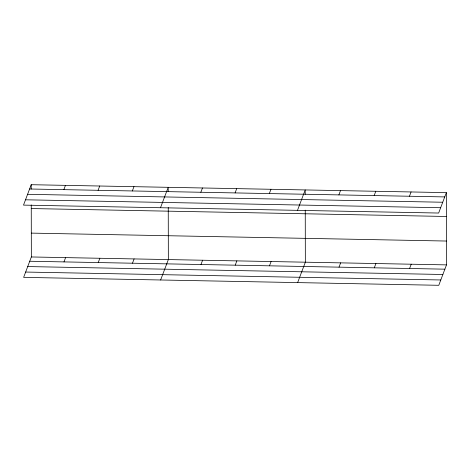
<?xml version="1.0" encoding="UTF-8"?>
<svg xmlns="http://www.w3.org/2000/svg" width="470" height="470" viewBox="0 0 470 470"><rect width="100%" height="100%" fill="white"/><g stroke="black" fill="none" stroke-linecap="round" stroke-linejoin="round"><path stroke-width="0.7" d="M31.214 184.704L23.5 205.114L438.651 213.039L446.365 192.63L31.214 184.704L31.22 189.04M31.249 204.938L31.349 256.961L23.635 277.37L438.786 285.296L446.5 264.886L446.365 192.63M63.844 189.645L65.459 185.356M63.979 261.902L65.6 257.613M98.089 190.303L99.71 186.014M98.23 262.554L99.852 258.265M132.34 190.955L133.962 186.666M132.481 263.212L134.097 258.923M160.499 207.728L168.213 187.319L168.219 191.654M160.634 279.985L168.348 259.575L168.248 207.552M200.843 192.265L202.464 187.976M200.978 264.516L202.599 260.227M235.094 192.917L236.71 188.629M235.229 265.174L236.851 260.885M269.339 193.57L270.961 189.281M269.48 265.826L271.096 261.537M297.498 210.343L305.212 189.933L305.218 194.269M297.639 282.599L305.347 262.19L305.247 210.166M338.882 194.897L340.497 190.608M339.017 267.154L340.638 262.865M374.167 195.573L375.788 191.284M374.302 267.824L375.924 263.541M409.452 196.243L411.074 191.954M409.593 268.499L411.215 264.211M29.592 188.993L444.743 196.918M27.583 194.316L442.734 202.241M25.509 199.797L440.66 207.722M31.255 208.551L446.406 216.476M31.302 233.114L446.453 241.04M31.349 256.961L446.5 264.886M29.728 261.25L444.879 269.175M27.718 266.566L442.869 274.492M25.644 272.048L440.795 279.973"/></g></svg>
